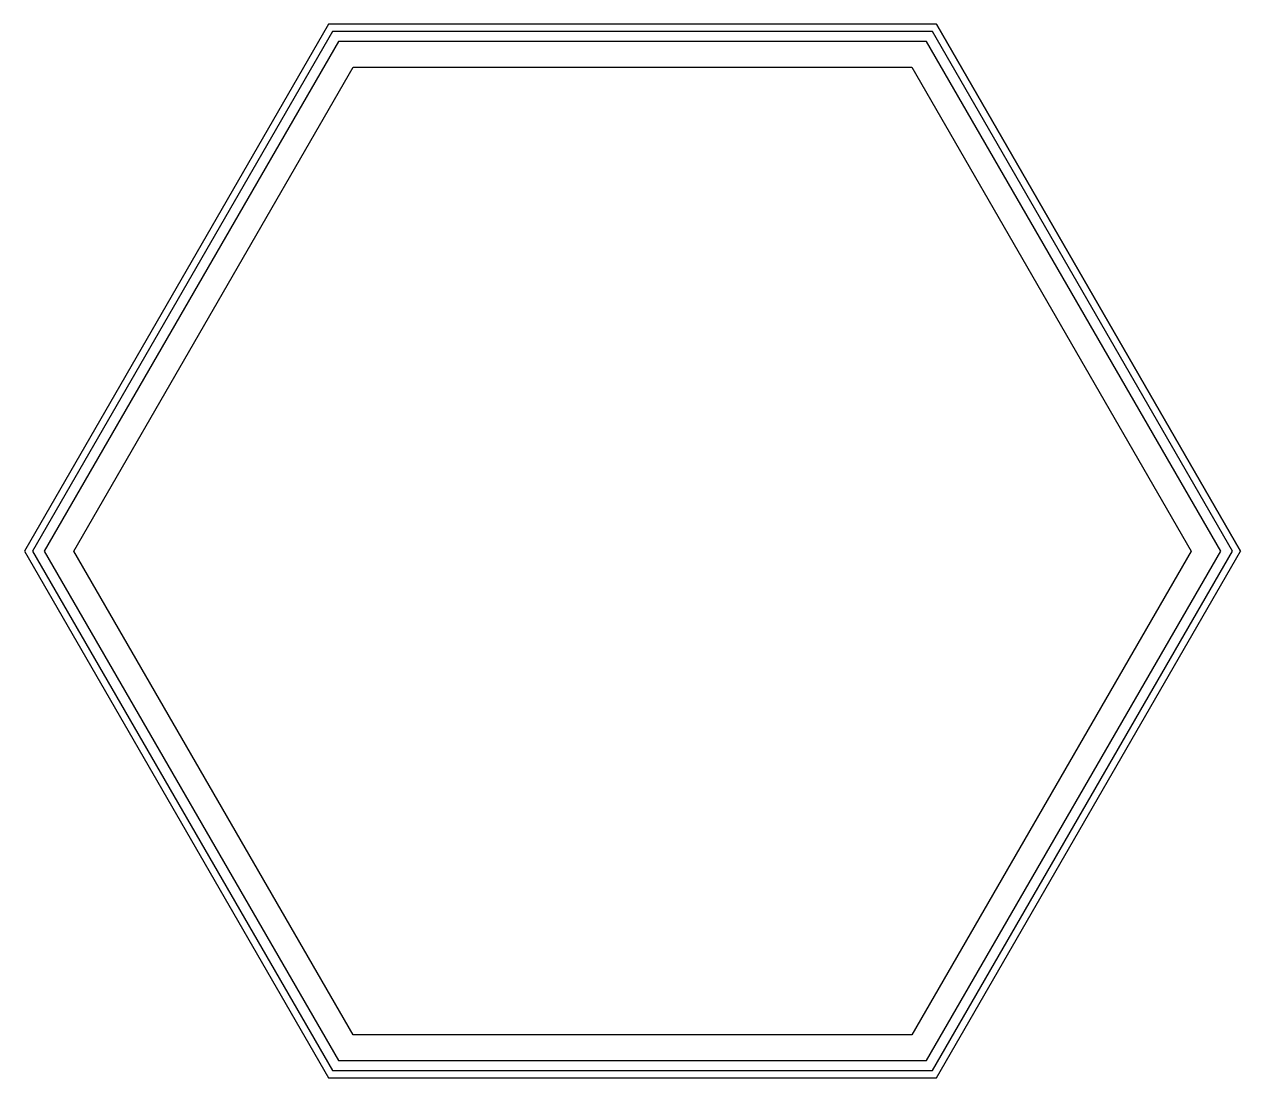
# Model space of a CAD drawing. Header units: millimetres. Extents: x -85 to 85, y -73 to 73.
import ezdxf

# ---------------------------------------------------------------- set-up
doc = ezdxf.new("R2010")
doc.units = ezdxf.units.MM
doc.layers.get('0').update_dxf_attribs({"linetype": 'CONTINUOUS'})

msp = doc.modelspace()

# ---------------------------------------------------------------- linework, layer by layer
for p, q in [((-42.42, 73.47), (-84.83, 0)), ((-42.42, 73.47), (-84.83, 0)), ((42.42, 73.47), (-42.42, 73.47)), ((42.42, 73.47), (84.83, 0)), ((-84.83, 0), (-42.42, -73.47)), ((42.42, -73.47), (84.83, 0)), ((-42.42, -73.47), (42.42, -73.47))]:
    msp.add_line(p, q)
for points in [[(-84.83, 0), (-42.42, -73.47), (42.42, -73.47), (84.83, 0), (42.42, 73.47), (-42.42, 73.47)], [(-41.84, -72.47), (41.84, -72.47), (83.68, 0), (41.84, 72.47), (-41.84, 72.47), (-83.68, 0)], [(41.03, 71.07), (-41.03, 71.07), (-82.06, 0), (-41.03, -71.07), (41.03, -71.07), (82.06, 0)], [(-38.95, -67.47), (-77.91, 0), (-38.95, 67.47), (38.95, 67.47), (77.91, 0), (38.95, -67.47)]]:
    msp.add_lwpolyline(points, close=True)

doc.saveas('drawing.dxf')
